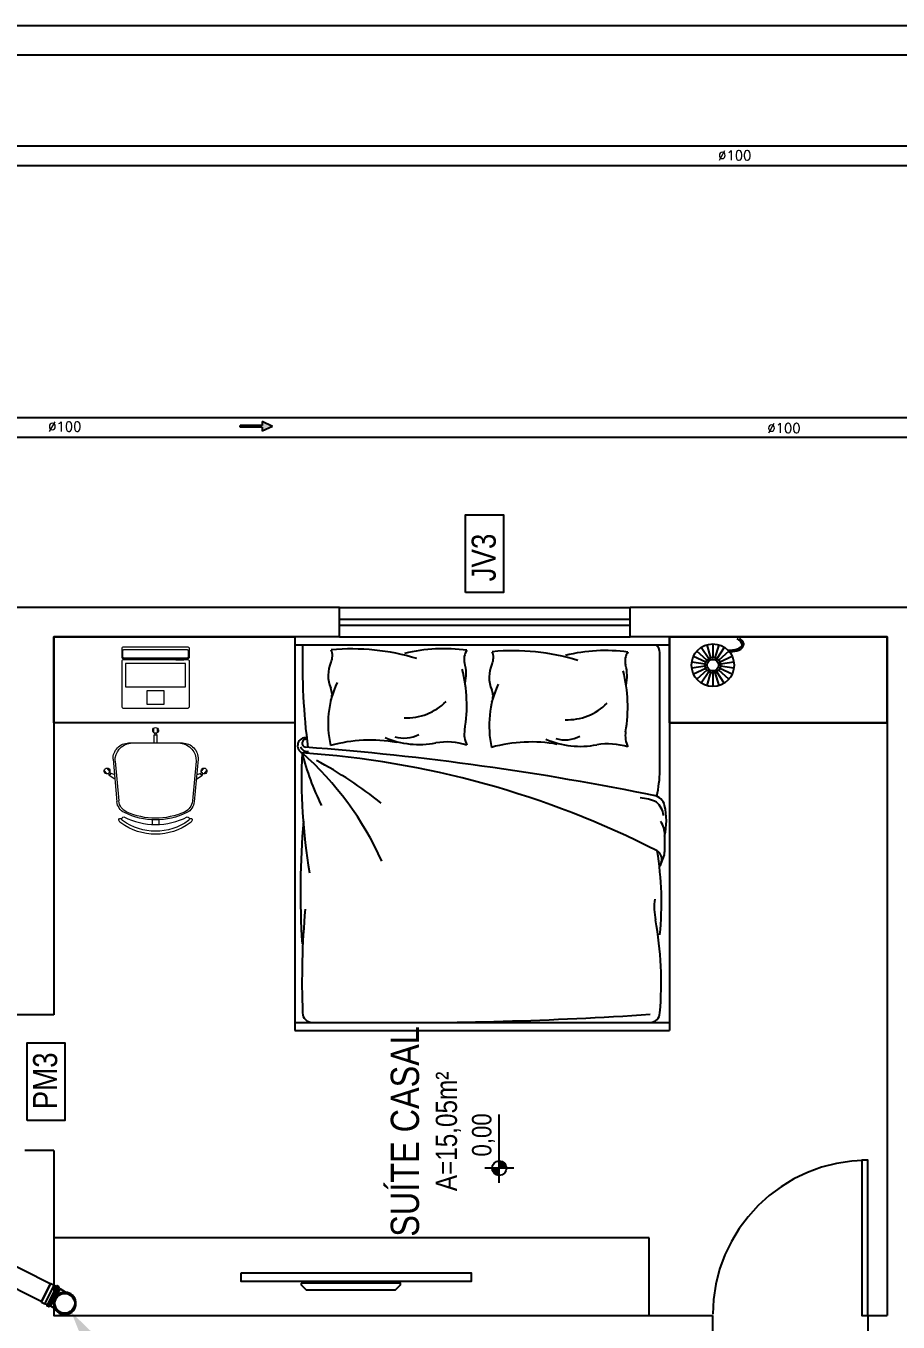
# Model space of a CAD drawing. Header units: millimetres. Extents: x 3923 to 4007, y 744 to 982.
# Drawn here: x 3957.82 to 3966.83, y 845.83 to 859.2 of the extents above; entities that cross this region are included whole.
import ezdxf
from ezdxf.enums import TextEntityAlignment as Align

# ---------------------------------------------------------------- set-up
doc = ezdxf.new("R2010")
doc.units = ezdxf.units.MM
doc.header["$LTSCALE"] = 20
doc.linetypes.add('HIDDEN2', pattern=[0.1875, 0.125, -0.0625])
for name, color, linetype in [('A-PEN-C', 4, 'Continuous'), ('AF', 5, 'Continuous'), ('E-txt-g', 3, 'Continuous'), ('Esgoto', 5, 'Continuous'), ('HIDROSSANITÁRIO', 8, 'Continuous'), ('Texto-Tubos', 7, 'Continuous'), ('TigreCad', 3, 'Continuous'), ('Tinterno', 9, 'Continuous')]:
    doc.layers.add(name, color=color, linetype=linetype)
doc.layers.add('E-Lay-9', color=9, linetype='Continuous', lineweight=9)
doc.layers.add('E-Txt-W', color=7, linetype='Continuous', lineweight=20)
doc.styles.add('F2', font='ARIALN.TTF')
doc.styles.add('REG60', font='romans.shx', dxfattribs={"width": 0.8, "height": 0.15})
doc.styles.add('REG80', font='romans.shx', dxfattribs={"width": 0.8, "height": 0.2})
doc.styles.add('TCTUBOS-TXT', font='txt.shx')

# ---------------------------------------------------------------- blocks, each defined once
blk = doc.blocks.new('TXT-AMB75')
at = {"layer": 'E-txt-g', "style": 'REG80', "width": 0.8, "flags": 8}
blk.add_attdef('TXT', text='', height=0.2, dxfattribs=at).set_placement((0.0055, 0.2964), align=Align.CENTER)
at = {"layer": 'E-Txt-W', "style": 'REG60', "width": 0.8, "flags": 8}
blk.add_attdef('TXT', text='', height=0.15, dxfattribs=at).set_placement((0.0055, 0.0271), align=Align.CENTER)
blk = doc.blocks.new('NV')
at = {"color": 4, "linetype": 'ByBlock', "ltscale": 0.5}
for p, q in [((-1.414, -0.142), (-1.414, 0.107)), ((-1.539, -0.018), (-0.953, -0.018))]:
    blk.add_line(p, q, dxfattribs=at)
at = {"color": 4, "ltscale": 2.5}
blk.add_circle((-1.414, -0.018), 0.0622, dxfattribs=at)
at = {"color": 4}
for points in [[(-1.414, -0.018), (-1.458, 0.026), (-1.476, -0.018), (-1.472, 0.006)], [(-1.414, -0.018), (-1.414, 0.045), (-1.458, 0.026), (-1.438, 0.04)], [(-1.414, -0.018), (-1.352, -0.018), (-1.37, -0.062), (-1.357, -0.041)], [(-1.414, -0.018), (-1.37, -0.062), (-1.414, -0.08), (-1.39, -0.075)]]:
    blk.add_solid(points, dxfattribs=at)
at = {"layer": 'E-Txt-W', "color": 4, "ltscale": 2.5, "style": 'F2'}
blk.add_attdef('COTAPISO', (-1.306, 0.073), '', height=0.15, dxfattribs=at)
blk = doc.blocks.new('Cadeira')
at = {"layer": 'E-Lay-9', "color": 8}
for p, q in [((-0.0093, 0.0535), (-0.0093, 0.0769)), ((0.0096, 0.0535), (0.0096, 0.0769)), ((-0.1393, 0), (0.1393, 0)), ((-0.0075, 0), (-0.0075, 0.0425)), ((-0.0075, 0.0425), (-0.0056, 0.0425)), ((0.0056, 0.0425), (0.0075, 0.0425)), ((0.0075, 0), (0.0075, 0.0425)), ((-0.2355, -0.1467), (-0.2505, -0.1288)), ((-0.2192, -0.0836), (-0.1996, -0.3023)), ((-0.2087, -0.0936), (-0.1898, -0.2982)), ((0.2087, -0.0936), (0.1898, -0.2982)), ((0.2192, -0.0836), (0.1996, -0.3023)), ((0.2355, -0.1467), (0.2505, -0.1288)), ((-0.25, -0.1588), (-0.265, -0.1409)), ((-0.2398, -0.1647), (-0.2413, -0.1659)), ((-0.2133, -0.1847), (-0.2413, -0.1659)), ((-0.2298, -0.1563), (-0.2313, -0.1575)), ((-0.2144, -0.1618), (-0.2298, -0.1563)), ((0.2133, -0.1847), (0.2413, -0.1659)), ((0.2144, -0.1618), (0.2298, -0.1563)), ((0.2298, -0.1563), (0.2313, -0.1575)), ((0.2398, -0.1647), (0.2413, -0.1659)), ((0.25, -0.1588), (0.265, -0.1409)), ((-0.0175, -0.3961), (-0.0175, -0.4196)), ((0.0175, -0.3961), (0.0175, -0.4196))]:
    blk.add_line(p, q, dxfattribs=at)
blk.add_lwpolyline([(0.1631, -0.3812, -0.237888), (-0.1631, -0.3812, 0.605717), (-0.1738, -0.3953, 0.122717), (-0.17, -0.4, 0.323529), (0.17, -0.4, 0.122717), (0.1738, -0.3953, 0.605717)], format="xyb", close=True, dxfattribs=at)
for centre in [(0, 0.0466), (-0.2382, -0.1579), (0.2382, -0.1579)]:
    blk.add_circle(centre, 0.005, dxfattribs=at)
for centre, radius, start, end in [((0.0001, 0.0652), 0.015, 281.63338, 257.45365), ((-0.1393, -0.08), 0.08, 90, 182.56924), ((0, 0.0475), 0.0075, 221.81031, 318.18969), ((0.1393, -0.08), 0.08, 357.43076, 90), ((-0.1202, -0.0886), 0.0887, 95.59249, 183.25223), ((0.1202, -0.0886), 0.0887, 356.74777, 84.40751), ((-0.2502, -0.1438), 0.015, 322.54635, 298.36662), ((0.2502, -0.1438), 0.015, 241.63338, 217.45365), ((-0.2388, -0.1573), 0.0075, 261.81031, 358.18969), ((0.2388, -0.1573), 0.0075, 181.81031, 278.18969), ((-0.1299, -0.296), 0.07, 185.12125, 243.60471), ((-0.1201, -0.2918), 0.07, 185.2999, 245.73609), ((0.1201, -0.2918), 0.07, 294.26391, 354.7001), ((0.1299, -0.296), 0.07, 296.39529, 354.87875), ((-0.1819, -0.3961), 0.00782, 29.81088, 225.32554), ((-0.1625, -0.39), 0.0125, 205.14546, 233.1301), ((0, -0.0343), 0.3622, 243.60471, 296.39529), ((0, -0.0254), 0.3622, 245.73609, 294.26391), ((0.1819, -0.3961), 0.00782, 314.67446, 150.18912), ((-0.1625, -0.39), 0.0275, 205.14546, 233.45713), ((0, -0.1648), 0.3052, 234.12379, 305.87621), ((0.1625, -0.39), 0.0275, 306.54287, 334.85454)]:
    blk.add_arc(centre, radius, start, end, dxfattribs=at)
blk = doc.blocks.new('Notebook')
at = {"layer": 'E-Lay-9', "color": 8}
for p, q in [((-0.175, 0.305), (-0.175, 0.3)), ((-0.175, 0.3), (-0.175, 0.265)), ((0.165, 0.315), (-0.165, 0.315)), ((0.175, 0.3), (0.175, 0.305)), ((0.175, 0.265), (0.175, 0.3)), ((-0.165, 0.255), (0.165, 0.255))]:
    blk.add_line(p, q, dxfattribs=at)
for points in [[(-0.165, 0.26), (0.165, 0.26, 0.414214), (0.17, 0.265), (0.17, 0.295, 0.414214), (0.165, 0.3), (-0.165, 0.3, 0.414214), (-0.17, 0.295), (-0.17, 0.265, 0.414214)], [(-0.165, 0), (0.165, 0, 0.414214), (0.175, 0.01), (0.175, 0.24, 0.414214), (0.165, 0.25), (-0.165, 0.25, 0.414214), (-0.175, 0.24), (-0.175, 0.01, 0.414214)]]:
    blk.add_lwpolyline(points, format="xyb", close=True, dxfattribs=at)
for points in [[(-0.155, 0.11), (0.155, 0.11), (0.155, 0.23), (-0.155, 0.23)], [(-0.105, 0.25), (-0.145, 0.25), (-0.145, 0.255), (-0.105, 0.255)], [(0.105, 0.25), (0.145, 0.25), (0.145, 0.255), (0.105, 0.255)], [(-0.045, 0.02), (0.045, 0.02), (0.045, 0.09), (-0.045, 0.09)]]:
    blk.add_lwpolyline(points, close=True, dxfattribs=at)
for centre, start, end in [((-0.165, 0.305), 90, 180), ((0.165, 0.305), 0, 90), ((-0.165, 0.265), 180, 270), ((0.165, 0.265), 270, 360)]:
    blk.add_arc(centre, 0.01, start, end, dxfattribs=at)
blk = doc.blocks.new('j9n100s')
at = {"layer": 'TigreCad'}
for p, q in [((27.3, 50.8), (60, 50.8)), ((27.3, -50.8), (60, -50.8))]:
    blk.add_line(p, q, dxfattribs=at)
blk.add_circle((0, 0), 53.2, dxfattribs=at)
for start, end in [(61.78498, 298.21502), (298.21502, 61.78498)]:
    blk.add_arc((0, 0), 57.7, start, end, dxfattribs=at)
at = {"layer": 'Tinterno'}
blk.add_line((60, -50.8), (60, 50.8), dxfattribs=at)
blk.add_circle((0, 0), 51, dxfattribs=at)
blk = doc.blocks.new('11031030p')
at = {"layer": 'TigreCad'}
for p, q in [((0, -53.3), (0, 53.2)), ((0, 53.2), (4.4, 53.2)), ((6.2, 56.9), (5.4, 54)), ((7.2, 57.6), (16.6, 57.6)), ((7.2, -56.7), (7.2, 56.6)), ((16.6, -56.7), (16.6, 56.6)), ((17.6, 56.7), (17.8, 54.2)), ((18.8, 53.2), (30.9, 53.2)), ((30.9, 53.2), (31.2, 53)), ((50.9, 53), (31.2, 53)), ((50.9, 53), (53.1, 50.8)), ((53.1, -50.8), (53.1, 50.8)), ((0, -53.3), (4.4, -53.3)), ((6.2, -56.9), (5.4, -54)), ((7.2, -57.7), (16.6, -57.7)), ((17.6, -56.7), (17.8, -54.2)), ((18.8, -53.3), (30.9, -53.3)), ((30.9, -53.3), (31.2, -53)), ((31.2, -53), (50.9, -53)), ((50.9, -53), (53.1, -50.8))]:
    blk.add_line(p, q, dxfattribs=at)
for centre, start, end in [((4.4, 54.2), 270, 345), ((7.2, 56.6), 90, 165), ((16.6, 56.6), 5, 90), ((18.8, 54.2), 185, 270), ((4.4, -54.2), 15, 90), ((7.2, -56.7), 195, 270), ((16.6, -56.7), 270, 355), ((18.8, -54.2), 90, 175)]:
    blk.add_arc(centre, 1, start, end, dxfattribs=at)
at = {"layer": 'Tinterno'}
for p, q in [((5.2, -53.3), (5.2, 53.2)), ((17.9, -53.3), (17.9, 53.2)), ((30.9, 53.2), (30.9, -53.3)), ((31.2, 53), (31.2, -53)), ((50.9, 53), (50.9, -53))]:
    blk.add_line(p, q, dxfattribs=at)
blk = doc.blocks.new('Seta')
at = {"layer": 'AF'}
blk.add_hatch(color=256, dxfattribs=at).paths.add_polyline_path([(-0.1146, 0.0038), (-0.1146, -0.0062), (0, -0.0062), (0, -0.0266), (0.0534, -0.0012), (0, 0.0241), (0, 0.0038)])
for p, q in [((0, 0.0038), (-0.1146, 0.0038)), ((-0.1146, -0.0062), (-0.1146, 0.0038)), ((0.0534, -0.0012), (0, 0.0241)), ((0, 0.0241), (0, 0.0038)), ((0, -0.0062), (-0.1146, -0.0062)), ((0.0534, -0.0012), (0, -0.0266)), ((0, -0.0062), (0, -0.0266))]:
    blk.add_line(p, q, dxfattribs=at)

msp = doc.modelspace()

# ---------------------------------------------------------------- linework, layer by layer
at = {"layer": 'A-PEN-C'}
msp.add_solid([(3958.294, 845.928), (3958.402, 845.66), (3958.501, 845.728)], dxfattribs=at)
at = {"layer": 'HIDROSSANITÁRIO', "color": 8, "linetype": 'Continuous'}
for p, q in [((3979.813, 859.197), (3937.813, 859.197)), ((3979.513, 858.897), (3938.113, 858.897)), ((3961.06, 853.197, 3.659), (3952.513, 853.197, 3.659)), ((3961.06, 853.197), (3952.513, 853.197)), ((3961.06, 852.897), (3961.06, 853.197)), ((3961.06, 853.197), (3964.06, 853.197)), ((3968.496, 853.197, 3.659), (3964.06, 853.197, 3.659)), ((3968.496, 853.197), (3964.06, 853.197)), ((3964.06, 852.897), (3964.06, 853.197)), ((3961.06, 853.077), (3964.06, 853.077)), ((3961.06, 853.017), (3964.06, 853.017)), ((3961.06, 852.897), (3958.113, 852.897)), ((3958.113, 852.897), (3958.113, 848.997)), ((3961.06, 852.897), (3964.06, 852.897)), ((3966.713, 852.897), (3964.06, 852.897)), ((3966.713, 852.897), (3966.713, 845.897)), ((3958.113, 848.997), (3957.613, 848.997)), ((3958.113, 847.597), (3957.813, 847.597)), ((3958.113, 847.597), (3958.113, 845.897)), ((3958.113, 845.897), (3964.913, 845.897)), ((3964.913, 845.897), (3964.913, 845.597)), ((3966.513, 845.897), (3966.713, 845.897)), ((3966.513, 845.897), (3966.513, 845.597))]:
    msp.add_line(p, q, dxfattribs=at)
at = {"layer": 'HIDROSSANITÁRIO', "color": 8}
for p, q in [((3961.06, 852.897), (3960.601, 852.897)), ((3960.601, 852.897), (3960.601, 848.834)), ((3964.467, 852.897), (3964.06, 852.897)), ((3964.467, 852.897), (3964.467, 848.834)), ((3966.713, 852.897), (3964.467, 852.897)), ((3966.713, 852.007), (3966.713, 852.897)), ((3960.601, 852.812), (3964.467, 852.812)), ((3964.368, 851.516), (3964.368, 852.733)), ((3964.854, 852.655), (3964.749, 852.747)), ((3964.872, 852.67), (3964.796, 852.787)), ((3964.853, 852.813), (3964.892, 852.679)), ((3964.915, 852.822), (3964.915, 852.682)), ((3964.915, 852.822), (3964.915, 852.682)), ((3964.976, 852.813), (3964.937, 852.679)), ((3965.033, 852.787), (3964.957, 852.67)), ((3965.08, 852.747), (3964.975, 852.655)), ((3964.836, 852.614), (3964.697, 852.634)), ((3964.836, 852.592), (3964.697, 852.572)), ((3964.842, 852.636), (3964.715, 852.694)), ((3964.842, 852.57), (3964.715, 852.512)), ((3964.869, 852.64), (3964.858, 852.658)), ((3964.883, 852.653), (3964.865, 852.665)), ((3964.968, 852.628), (3964.989, 852.631)), ((3964.972, 852.616), (3964.991, 852.624)), ((3965.114, 852.694), (3964.987, 852.636)), ((3965.114, 852.512), (3964.987, 852.57)), ((3965.132, 852.634), (3964.993, 852.614)), ((3965.132, 852.572), (3964.993, 852.592)), ((3964.854, 852.551), (3964.749, 852.459)), ((3964.872, 852.536), (3964.796, 852.419)), ((3964.892, 852.527), (3964.853, 852.393)), ((3964.912, 852.544), (3964.917, 852.524)), ((3964.915, 852.524), (3964.915, 852.384)), ((3964.915, 852.524), (3964.915, 852.384)), ((3964.925, 852.545), (3964.925, 852.524)), ((3964.937, 852.527), (3964.976, 852.393)), ((3965.033, 852.419), (3964.957, 852.536)), ((3965.08, 852.459), (3964.975, 852.551)), ((3964.467, 852.007), (3966.713, 852.007)), ((3964.418, 850.681), (3964.418, 850.875)), ((3964.411, 850.646), (3964.368, 850.529)), ((3960.601, 848.919), (3964.467, 848.919)), ((3960.601, 848.834), (3964.467, 848.834))]:
    msp.add_line(p, q, dxfattribs=at)
at = {"layer": 'HIDROSSANITÁRIO', "color": 8, "elevation": 3.659}
for points in [[(3962.363, 853.353), (3962.363, 854.154), (3962.753, 854.154), (3962.753, 853.353)], [(3957.836, 847.907), (3957.836, 848.708), (3958.226, 848.708), (3958.226, 847.907)]]:
    msp.add_lwpolyline(points, close=True, dxfattribs=at)
at = {"layer": 'HIDROSSANITÁRIO', "color": 8}
for points in [[(3958.113, 852.007), (3958.113, 852.897), (3960.601, 852.897), (3960.601, 852.007)], [(3964.467, 852.007), (3964.467, 852.897), (3966.713, 852.897), (3966.713, 852.007)], [(3966.513, 845.897), (3966.513, 847.497), (3966.453, 847.497), (3966.453, 845.897)], [(3964.257, 846.697), (3958.113, 846.697), (3958.113, 845.897), (3964.257, 845.897)], [(3960.043, 846.333), (3960.043, 846.248), (3962.423, 846.248), (3962.423, 846.333)], [(3960.664, 846.228), (3960.664, 846.211), (3960.716, 846.16), (3961.639, 846.16), (3961.69, 846.211), (3961.69, 846.228)]]:
    msp.add_lwpolyline(points, close=True, dxfattribs=at)
for radius in [0.219, 0.0794, 0.0589]:
    msp.add_circle((3964.915, 852.603), radius, dxfattribs=at)
for centre, radius, start, end in [((3967.311, 852.623), 6.633, 178.3703, 187.5322), ((3960.825, 852.701), 0.163, 335.7877, 21.7124), ((3961.187, 850.446), 2.325, 73.2017, 95.199), ((3962.147, 851.007), 1.766, 82.5099, 103.5732), ((3962.505, 852.666), 0.158, 144.3788, 195.1988), ((3962.487, 852.682), 0.163, 335.7877, 21.7124), ((3962.849, 850.427), 2.325, 73.2017, 95.199), ((3963.808, 850.988), 1.766, 82.5099, 103.5732), ((3964.167, 852.648), 0.158, 144.3788, 195.1988), ((3964.269, 852.733), 0.0988, 360, 53.1301), ((3961.278, 852.497), 0.334, 155.7877, 202.8808), ((3961.932, 852.511), 0.437, 347.312, 15.1988), ((3962.94, 852.478), 0.334, 155.7877, 202.8808), ((3963.593, 852.492), 0.437, 347.312, 15.1988), ((3960.858, 852.19), 1.517, 350.3711, 14.26), ((3962.519, 852.171), 1.517, 350.3711, 14.26), ((3961.952, 852.001), 1.008, 155.118, 192.9862), ((3960.814, 852.301), 0.17, 339.0161, 22.8808), ((3963.614, 851.982), 1.008, 155.118, 192.9862), ((3962.476, 852.283), 0.17, 339.0161, 22.8808), ((3961.75, 852.641), 0.582, 267.8295, 315.0098), ((3963.412, 852.622), 0.582, 267.8295, 315.0098), ((3962.603, 851.894), 0.254, 170.3711, 206.9649), ((3964.265, 851.875), 0.254, 170.3711, 206.9649), ((3960.711, 851.773), 0.0818, 81.6091, 243.9382), ((3960.718, 851.798), 0.0413, 81.2915, 258.1256), ((3961.377, 850.301), 1.529, 79.7638, 105.4497), ((3961.884, 852.677), 0.892, 246.6878, 281.1217), ((3961.724, 852.184), 0.333, 254.1407, 297.6985), ((3962.168, 851.122), 0.689, 72.3598, 99.3926), ((3963.038, 850.282), 1.529, 79.7638, 105.4497), ((3963.545, 852.658), 0.892, 246.6878, 281.1217), ((3963.386, 852.166), 0.333, 254.1407, 297.6985), ((3963.83, 851.103), 0.689, 72.3598, 99.3926), ((3960.734, 851.793), 0.0818, 202.6052, 274.4989), ((3966.594, 851.441), 5.925, 177.4941, 189.5094), ((3958.466, 849.208), 3.33, 24.3833, 48.4532), ((3960.046, 842.275), 9.445, 62.96, 86.1857), ((3963.339, 852.373), 2.748, 194.1894, 206.3096), ((3958.595, 823.303), 28.533, 78.3909, 85.7491), ((3958.874, 847.942), 4.163, 51.0376, 62.0856), ((3963.112, 851.533), 1.256, 347.089, 359.2313), ((3964.136, 850.771), 0.464, 65.0339, 86.464), ((3964.283, 851.125), 0.138, 12.8827, 78.3869), ((3964.205, 851.037), 0.2, 4.6849, 50.5984), ((3963.733, 850.999), 0.702, 346.9286, 12.8827), ((3969.103, 850.27), 8.445, 175.0858, 183.6808), ((3964.205, 850.862), 0.213, 356.6017, 37.7302), ((3961.134, 850.151), 3.251, 354.178, 9.5071), ((3964.29, 850.603), 0.0988, 339.7541, 59.4872), ((3964.319, 850.681), 0.0988, 339.7541, 360), ((3964.319, 850.681), 0.0988, 339.7541, 360), ((3964.969, 850.105), 0.659, 172.4747, 191.3425), ((3969.056, 849.346), 8.382, 174.9224, 182.2455), ((3960.785, 849.326), 3.597, 355.0835, 10.399), ((3960.779, 849.018), 0.0988, 180, 270), ((3961.692, 887.487), 38.571, 269.3134, 273.8312), ((3964.269, 849.018), 0.0988, 270, 360)]:
    msp.add_arc(centre, radius, start, end, dxfattribs=at)
at = {"layer": 'HIDROSSANITÁRIO', "color": 8, "linetype": 'HIDDEN2'}
msp.add_arc((3966.513, 845.897, -1.785), 1.6, 90, 180, dxfattribs=at)
at = {"layer": 'HIDROSSANITÁRIO', "color": 8}
msp.add_spline([(3965.069, 852.759), (3965.171, 852.773), (3965.216, 852.81), (3965.165, 852.879)], degree=3, dxfattribs=at)
msp.add_open_spline([(3965.084, 852.742), (3965.108, 852.742), (3965.134, 852.743), (3965.188, 852.76), (3965.222, 852.773), (3965.24, 852.831), (3965.22, 852.853), (3965.197, 852.873), (3965.194, 852.876), (3965.191, 852.879)], degree=3, knots=[0.0077183, 0.0077183, 0.0077183, 0.0077183, 0.0428867, 0.0428867, 0.0785443, 0.0785443, 0.1084778, 0.1084778, 0.1132873, 0.1132873, 0.1132873, 0.1132873], dxfattribs=at)
at = {"layer": 'TigreCad'}
for p, q in [((3952.325, 857.96), (3978.529, 857.96)), ((3952.325, 857.757), (3978.529, 857.757)), ((3955.795, 855.157), (3975.107, 855.157)), ((3955.795, 854.954), (3975.107, 854.954)), ((3958.075, 846.222), (3952.323, 849.113)), ((3957.983, 846.04), (3952.231, 848.932))]:
    msp.add_line(p, q, dxfattribs=at)

# ---------------------------------------------------------------- block references
at = {"layer": 'AF', "xscale": 2, "yscale": 2, "zscale": 2}
msp.add_blockref('Seta', (3960.264, 855.069), dxfattribs=at)
at = {"layer": 'Esgoto', "xscale": 0.002, "yscale": 0.002, "zscale": 0.002, "rotation": 153.3130347227093}
msp.add_blockref('11031030p', (3958.124, 846.083), dxfattribs=at)
at = {"layer": 'HIDROSSANITÁRIO', "color": 8, "yscale": 2, "zscale": 2}
for name, p, xscale in [('Notebook', (3959.163, 852.16, 6.572), 2), ('Cadeira', (3959.163, 851.8, 6.572), -2)]:
    msp.add_blockref(name, p, dxfattribs=dict(at, xscale=xscale))
at = {"layer": 'HIDROSSANITÁRIO', "color": 8}
ref = msp.add_blockref('TXT-AMB75', (3962.314, 847.786, 3.659), dxfattribs=dict(at, xscale=1.458, yscale=1.458, zscale=1.458, rotation=90))
ref.add_attrib('TXT', 'SUÍTE CASAL', dxfattribs={"layer": 'E-txt-g', "color": 2, "height": 0.2916, "rotation": 90, "style": 'F2'}).set_placement((3961.882, 847.794, 3.659), align=Align.CENTER)
ref.add_attrib('TXT', 'A=15,05m²', dxfattribs={"layer": 'E-Txt-W', "height": 0.2187, "rotation": 90, "style": 'F2'}).set_placement((3962.274, 847.794, 3.659), align=Align.CENTER)
ref = msp.add_blockref('NV', (3962.689, 849.112, 3.659), dxfattribs=dict(at, xscale=1.2, yscale=1.2, zscale=1.2, rotation=90))
ref.add_attrib('COTAPISO', '0,00', (3962.629, 847.535, 3.659), dxfattribs={"layer": 'E-Txt-W', "color": 4, "ltscale": 2.5, "height": 0.2, "rotation": 90, "style": 'F2'})
at = {"layer": 'TigreCad', "xscale": 0.002, "yscale": 0.002, "zscale": 0.002, "rotation": 148.5199773159551}
msp.add_blockref('j9n100s', (3958.226, 846.021), dxfattribs=at)

# ---------------------------------------------------------------- texts
at = {"layer": 'HIDROSSANITÁRIO', "color": 8, "linetype": 'Continuous', "style": 'F2'}
for s, p in [('JV3', (3962.425, 853.468, 3.659)), ('PM3', (3957.898, 848.022, 3.659))]:
    msp.add_text(s, height=0.2492, rotation=90, dxfattribs=at).set_placement(p, align=Align.TOP_LEFT)
at = {"layer": 'Texto-Tubos', "style": 'TCTUBOS-TXT'}
for p in [(3965.141, 857.812), (3958.226, 855.015), (3965.649, 854.999)]:
    msp.add_text('%%C100', height=0.1, dxfattribs=at).set_placement(p, align=Align.CENTER)

doc.saveas('drawing.dxf')
